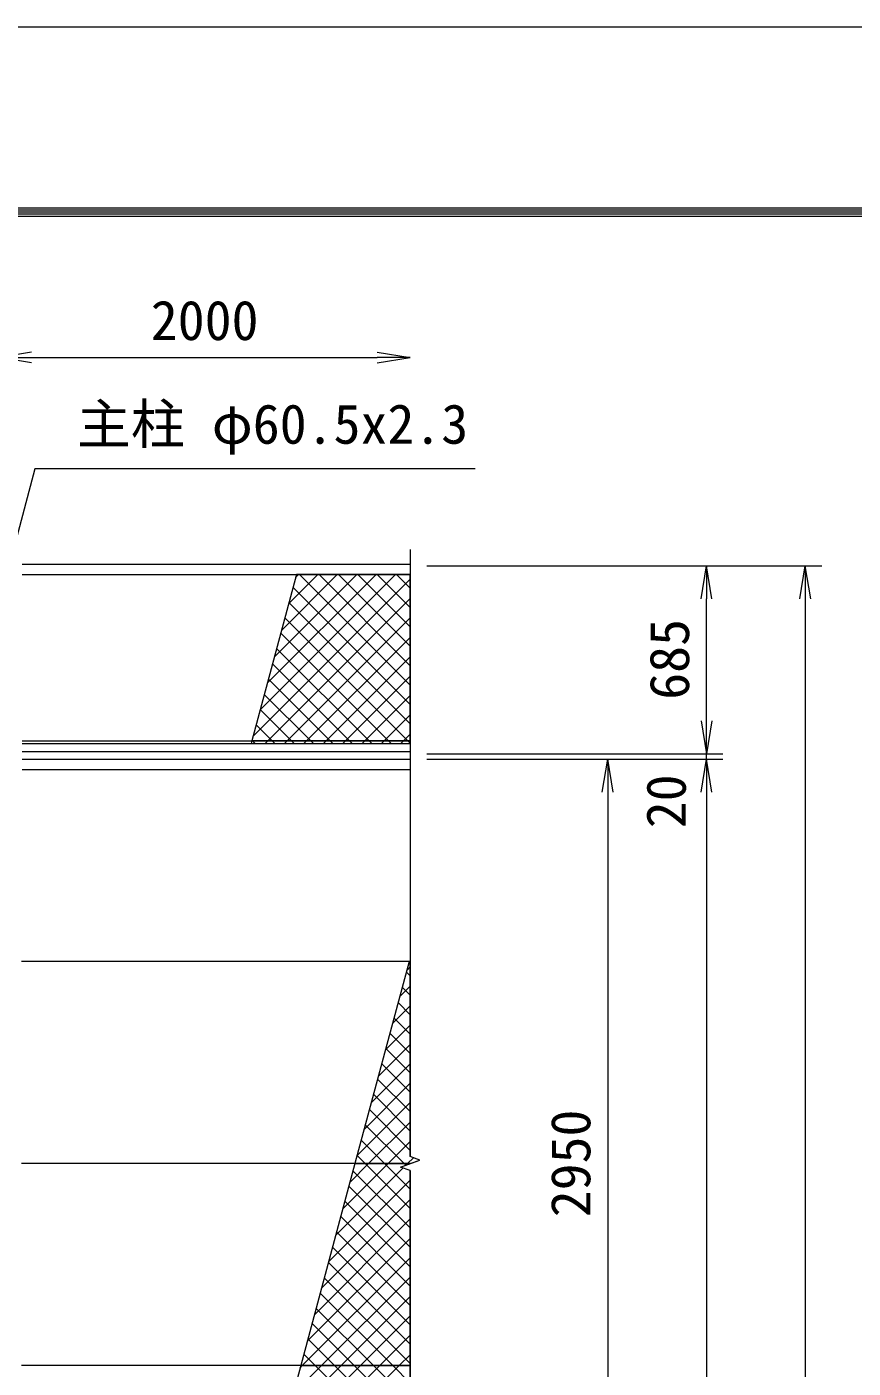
# Model space of a CAD drawing. Units: millimetres, scale not verified. Extents: x -21137 to 21137, y -15758 to 15759.
# Drawn here: x -17353 to -14340, y -2830 to 2062 of the extents above; entities that cross this region are included whole.
import ezdxf
from ezdxf.enums import TextEntityAlignment as Align

# ---------------------------------------------------------------- set-up
doc = ezdxf.new("R2010")
doc.units = ezdxf.units.MM
doc.header["$LTSCALE"] = 60
for name, color, linetype, lineweight in [('0-0_D-TTL', 7, 'Continuous', 9), ('0-3_D-STR1', 1, 'Continuous', 9), ('0-4_D-STR-DIM', 7, 'Continuous', 9), ('0-5_0', 7, 'Continuous', 9), ('0-8_D-STR3', 3, 'Continuous', 9), ('0-9_D-STR-TXT', 7, 'Continuous', 9), ('0-A_D-STR2', 7, 'Continuous', 9)]:
    doc.layers.add(name, color=color, linetype=linetype, lineweight=lineweight)
doc.styles.add('ＭＳ ゴシック', font='')
doc.styles.get('ＭＳ ゴシック').set_extended_font_data('MS Gothic')

# ---------------------------------------------------------------- blocks, each defined once
blk = doc.blocks.new('_Open')
at = {"layer": '0-5_0'}
blk.add_line((-60, 10), (0, 0), dxfattribs=at)
blk.add_lwpolyline([(-60, -10), (0, 0), (-60, 0)], dxfattribs=at)

msp = doc.modelspace()

# ---------------------------------------------------------------- linework, layer by layer
at = {"layer": '0-0_D-TTL', "color": 2}
msp.add_lwpolyline([(-21137.34, 2061.91), (4062.66, 2061.91), (4062.66, -15758.09), (-21137.34, -15758.09)], close=True, dxfattribs=at)
at = {"layer": '0-0_D-TTL'}
for points in [[(-20327.34, 1401.91), (3252.66, 1401.91), (3252.66, -15098.09), (-20327.34, -15098.09)], [(-20319.84, 1394.41), (3245.16, 1394.41), (3245.16, -15090.59), (-20319.84, -15090.59)], [(-20312.34, 1386.91), (3237.66, 1386.91), (3237.66, -15083.09), (-20312.34, -15083.09)], [(-20304.84, 1379.41), (3230.16, 1379.41), (3230.16, -15075.59), (-20304.84, -15075.59)], [(-20297.34, 1371.91), (3222.66, 1371.91), (3222.66, -15068.09), (-20297.34, -15068.09)]]:
    msp.add_lwpolyline(points, close=True, dxfattribs=at)
at = {"layer": '0-3_D-STR1'}
for p, q in [((-17370.07, 102.34), (-15955.07, 102.34)), ((-17370.07, 64.24), (-15955.07, 64.24)), ((-17370.07, -542.47), (-15955.07, -542.47)), ((-17370.07, -552.06), (-15955.07, -552.06)), ((-17370.07, -580.57), (-15955.07, -580.57)), ((-17370.07, -609.13), (-15955.07, -609.13)), ((-17370.07, -647.23), (-15955.07, -647.23))]:
    msp.add_line(p, q, dxfattribs=at)
at = {"layer": '0-4_D-STR-DIM'}
for p, q in [((-17335.07, 855.87), (-16075.07, 855.87)), ((-15955.07, 155.87), (-15955.07, -2058.48)), ((-15895.07, 95.87), (-14455.07, 95.87)), ((-15895.07, 95.87), (-14815.07, 95.87)), ((-14875.07, -469.13), (-14875.07, -24.13)), ((-14515.07, -24.13), (-14515.07, -9409.13)), ((-14875.07, -469.13), (-14875.07, -349.13)), ((-15895.07, -589.13), (-14815.07, -589.13)), ((-15895.07, -589.13), (-14815.07, -589.13)), ((-15895.07, -609.13), (-15175.07, -609.13)), ((-15895.07, -609.13), (-14815.07, -609.13)), ((-15895.07, -609.13), (-14815.07, -609.13)), ((-14875.07, -609.13), (-14875.07, -589.13)), ((-15235.07, -729.13), (-15235.07, -3439.13)), ((-14875.07, -729.13), (-14875.07, -9409.13)), ((-14875.07, -729.13), (-14875.07, -849.13)), ((-15990.31, -2096.96), (-15919.83, -2071.31)), ((-15955.07, -2109.78), (-15990.31, -2096.96)), ((-15919.83, -2071.31), (-15955.07, -2058.48)), ((-15955.07, -2109.78), (-15955.07, -5018.48))]:
    msp.add_line(p, q, dxfattribs=at)
at = {"layer": '0-8_D-STR3'}
for p, q in [((-15955.07, -1347.13), (-17372.57, -1347.13)), ((-15955.07, -2084.13), (-17372.57, -2084.13)), ((-15955.07, -2821.13), (-17372.57, -2821.13))]:
    msp.add_line(p, q, dxfattribs=at)
at = {"layer": '0-9_D-STR-TXT'}
msp.add_lwpolyline([(-15718.81, 449.98), (-17322.85, 449.98), (-17440.45, 8.03)], dxfattribs=at)
at = {"layer": '0-A_D-STR2'}
for p, q in [((-16502.15, -429.08), (-16008.83, 64.24)), ((-16476.27, -332.48), (-16079.54, 64.24)), ((-16450.39, -235.89), (-16150.25, 64.24)), ((-16424.5, -139.3), (-16220.96, 64.24)), ((-16398.62, -42.71), (-16291.67, 64.24)), ((-16372.74, 53.89), (-16362.38, 64.24)), ((-15955.07, -338.97), (-16358.28, 64.24)), ((-15955.07, -268.26), (-16287.57, 64.24)), ((-15955.07, -197.55), (-16216.86, 64.24)), ((-15955.07, -126.84), (-16146.15, 64.24)), ((-15955.07, -56.12), (-16075.44, 64.24)), ((-15955.07, 14.59), (-16004.73, 64.24)), ((-16528.03, -525.67), (-15955.07, 47.29)), ((-15955.07, -409.68), (-16382.44, 17.69)), ((-16474.12, -542.47), (-15955.07, -23.42)), ((-15955.07, -480.39), (-16397.38, -38.08)), ((-16403.41, -542.47), (-15955.07, -94.13)), ((-16034.41, -542.47), (-16427.27, -149.61)), ((-16332.7, -542.47), (-15955.07, -164.84)), ((-16105.12, -542.47), (-16442.21, -205.38)), ((-16261.99, -542.47), (-15955.07, -235.55)), ((-16175.83, -542.47), (-16457.15, -261.15)), ((-16246.54, -542.47), (-16472.1, -316.92)), ((-16191.28, -542.47), (-15955.07, -306.26)), ((-16317.25, -542.47), (-16487.04, -372.68)), ((-16120.57, -542.47), (-15955.07, -376.97)), ((-16387.96, -542.47), (-16501.98, -428.45)), ((-16458.68, -542.47), (-16516.92, -484.22)), ((-16049.86, -542.47), (-15955.07, -447.68)), ((-15979.15, -542.47), (-15955.07, -518.39)), ((-16529.39, -542.47), (-16531.87, -539.99)), ((-16519.8, -552.06), (-16529.39, -542.47)), ((-16483.71, -552.06), (-16474.12, -542.47)), ((-16449.09, -552.06), (-16458.68, -542.47)), ((-16413, -552.06), (-16403.41, -542.47)), ((-16378.38, -552.06), (-16387.96, -542.47)), ((-16342.29, -552.06), (-16332.7, -542.47)), ((-16307.67, -552.06), (-16317.25, -542.47)), ((-16271.58, -552.06), (-16261.99, -542.47)), ((-16236.96, -552.06), (-16246.54, -542.47)), ((-16200.86, -552.06), (-16191.28, -542.47)), ((-16166.25, -552.06), (-16175.83, -542.47)), ((-16130.15, -552.06), (-16120.57, -542.47)), ((-16095.53, -552.06), (-16105.12, -542.47)), ((-16059.44, -552.06), (-16049.86, -542.47)), ((-16024.82, -552.06), (-16034.41, -542.47)), ((-15988.73, -552.06), (-15979.15, -542.47)), ((-15967.94, -1379.79), (-15955.07, -1366.92)), ((-15955.07, -1399.63), (-15969.41, -1385.28)), ((-15993.83, -1476.39), (-15955.07, -1437.63)), ((-15955.07, -1470.34), (-15984.36, -1441.05)), ((-16019.71, -1572.98), (-15955.07, -1508.34)), ((-15955.07, -1541.05), (-15999.3, -1496.82)), ((-15955.07, -1611.76), (-16014.24, -1552.59)), ((-16045.59, -1669.57), (-15955.07, -1579.05)), ((-15955.07, -1682.47), (-16029.19, -1608.36)), ((-16071.47, -1766.17), (-15955.07, -1649.77)), ((-15955.07, -1753.18), (-16044.13, -1664.12)), ((-16097.35, -1862.76), (-15955.07, -1720.48)), ((-15955.07, -1823.89), (-16059.07, -1719.89)), ((-16123.23, -1959.35), (-15955.07, -1791.19)), ((-15955.07, -1894.6), (-16074.01, -1775.66)), ((-15955.07, -1965.31), (-16088.96, -1831.43)), ((-16149.12, -2055.94), (-15955.07, -1861.9)), ((-15955.07, -2036.02), (-16103.9, -1887.19)), ((-16106.59, -2084.13), (-15955.07, -1932.61)), ((-16048.38, -2084.13), (-16133.79, -1998.73)), ((-16035.88, -2084.13), (-15955.07, -2003.32)), ((-16119.09, -2084.13), (-16148.73, -2054.5)), ((-16226.76, -2345.72), (-15981.28, -2100.24)), ((-16200.88, -2249.13), (-16035.88, -2084.13)), ((-16175, -2152.54), (-16106.59, -2084.13)), ((-15955.07, -2248.16), (-16119.09, -2084.13)), ((-15955.07, -2177.44), (-16048.38, -2084.13)), ((-16252.64, -2442.31), (-15955.07, -2144.74)), ((-15955.07, -2318.87), (-16163.67, -2110.26)), ((-15955.07, -2389.58), (-16178.61, -2166.03)), ((-16278.53, -2538.91), (-15955.07, -2215.45)), ((-15955.07, -2460.29), (-16193.56, -2221.8)), ((-16304.41, -2635.5), (-15955.07, -2286.16)), ((-15955.07, -2531), (-16208.5, -2277.57)), ((-15955.07, -2601.71), (-16223.44, -2333.34)), ((-16330.29, -2732.09), (-15955.07, -2356.87)), ((-15955.07, -2672.42), (-16238.39, -2389.1)), ((-16348.62, -2821.13), (-15955.07, -2427.58)), ((-15955.07, -2743.13), (-16253.33, -2444.87)), ((-16277.91, -2821.13), (-15955.07, -2498.29)), ((-15955.07, -2813.84), (-16268.27, -2500.64)), ((-16018.49, -2821.13), (-16283.22, -2556.41)), ((-16207.2, -2821.13), (-15955.07, -2569)), ((-16089.2, -2821.13), (-16298.16, -2612.17)), ((-16136.49, -2821.13), (-15955.07, -2639.71)), ((-16159.91, -2821.13), (-16313.1, -2667.94)), ((-16230.62, -2821.13), (-16328.04, -2723.71)), ((-16065.78, -2821.13), (-15955.07, -2710.43)), ((-16301.33, -2821.13), (-16342.99, -2779.48)), ((-15995.07, -2821.13), (-15955.07, -2781.14)), ((-16485.58, -3311.65), (-15995.07, -2821.13)), ((-16459.7, -3215.05), (-16065.78, -2821.13)), ((-16433.82, -3118.46), (-16136.49, -2821.13)), ((-16407.94, -3021.87), (-16207.2, -2821.13)), ((-16382.05, -2925.28), (-16277.91, -2821.13)), ((-16356.17, -2828.68), (-16348.62, -2821.13)), ((-15955.07, -3167.39), (-16301.33, -2821.13)), ((-15955.07, -3096.68), (-16230.62, -2821.13)), ((-15955.07, -3025.97), (-16159.91, -2821.13)), ((-15955.07, -2955.26), (-16089.2, -2821.13)), ((-15955.07, -2884.55), (-16018.49, -2821.13))]:
    msp.add_line(p, q, dxfattribs=at)
for points in [[(-15955.07, 64.24), (-16369.96, 64.24), (-16532.53, -542.47), (-15955.07, -542.47)], [(-15955.07, -542.47), (-16532.53, -542.47), (-16535.1, -552.06), (-15955.07, -552.06)], [(-15955.07, -1347.13), (-15959.19, -1347.13), (-16156.67, -2084.13), (-15955.07, -2084.13), (-15919.83, -2071.31), (-15955.07, -2058.48)], [(-15955.07, -2109.78), (-15990.31, -2096.96), (-15955.07, -2084.13), (-16156.67, -2084.13), (-16354.15, -2821.13), (-15955.07, -2821.13)], [(-15955.07, -2821.13), (-16354.15, -2821.13), (-16541.69, -3521.03), (-15955.07, -3521.03)]]:
    msp.add_lwpolyline(points, close=True, dxfattribs=at)
for points in [[(-15955.07, -551.1), (-15963.7, -542.47), (-16412.32, -93.85)], [(-15971.64, -2090.16), (-15977.67, -2084.13), (-16118.84, -1942.96)], [(-15970.95, -2089.91), (-15965.17, -2084.13), (-15943.67, -2062.63)]]:
    msp.add_lwpolyline(points, dxfattribs=at)

# ---------------------------------------------------------------- block references
at = {"layer": '0-4_D-STR-DIM', "xscale": 2, "yscale": 2}
for p, rotation in [((-17455.07, 855.87), 180), ((-14875.07, 95.87), 90), ((-14515.07, 95.87), 90), ((-14875.07, -589.13), 270), ((-14875.07, -589.13), 270), ((-15235.07, -609.13), 90), ((-14875.07, -609.13), 90), ((-14875.07, -609.13), 90)]:
    msp.add_blockref('_Open', p, dxfattribs=dict(at, rotation=rotation))
msp.add_blockref('_Open', (-15955.07, 855.87), dxfattribs=at)

# ---------------------------------------------------------------- texts
at = {"layer": '0-4_D-STR-DIM', "style": 'ＭＳ ゴシック'}
msp.add_text('2000', height=144.3, dxfattribs=at).set_placement((-16900.82, 876.11), align=Align.BOTTOM_LEFT)
for s, p in [('685', (-14895.31, -392.43)), ('20', (-14907.3, -861.17)), ('2950', (-15255.31, -2279.88))]:
    msp.add_text(s, height=144.3, rotation=90, dxfattribs=at).set_placement(p, align=Align.BOTTOM_LEFT)
at = {"layer": '0-9_D-STR-TXT', "style": 'ＭＳ ゴシック'}
msp.add_text('主柱 φ60.5x2.3', height=144.3, dxfattribs=at).set_placement((-17170.08, 498.01), align=Align.BOTTOM_LEFT)

doc.saveas('drawing.dxf')
